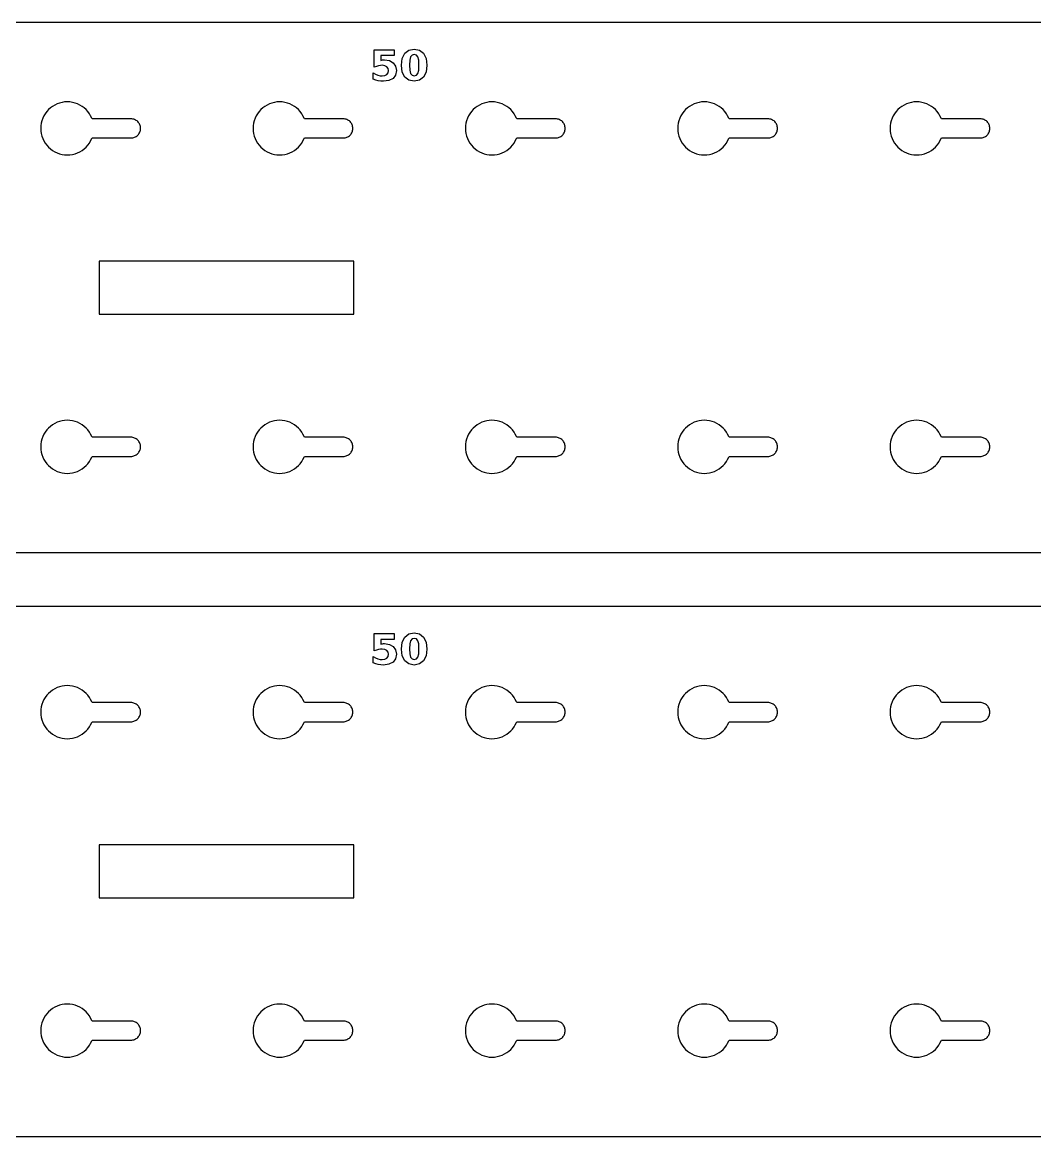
# Model space of a CAD drawing. Header units: millimetres. Extents: x 12 to 806, y 12 to 448.
# Drawn here: x 493.3 to 588.6, y 12.5 to 117.5 of the extents above; entities that cross this region are included whole.
import ezdxf

# ---------------------------------------------------------------- set-up
doc = ezdxf.new("R2010")
doc.units = ezdxf.units.MM
doc.layers.add('CUT', color=1, linetype='Continuous')
doc.layers.add('ENGRAVE', color=5, linetype='Continuous')

msp = doc.modelspace()

# ---------------------------------------------------------------- linework, layer by layer
at = {"layer": 'CUT', "color": 1}
for points in [[(12.5, 112.5), (17.5, 112.5), (17.5, 117.5), (757.5, 117.5), (757.5, 112.5), (762.5, 112.5), (762.5, 72.5), (757.5, 72.5), (757.5, 67.5), (17.5, 67.5), (17.5, 72.5), (12.5, 72.5)], [(499.09, 105.57), (499.27, 105.73), (499.43, 105.91), (499.58, 106.11), (499.7, 106.32), (499.81, 106.54), (499.83, 106.6), (503.5, 106.6), (503.59, 106.6), (503.68, 106.62), (503.76, 106.64), (503.84, 106.67), (503.92, 106.71), (504, 106.75), (504.07, 106.8), (504.14, 106.86), (504.2, 106.93), (504.25, 107), (504.29, 107.08), (504.33, 107.16), (504.36, 107.24), (504.38, 107.32), (504.4, 107.41), (504.4, 107.5), (504.4, 107.59), (504.38, 107.68), (504.36, 107.76), (504.33, 107.84), (504.29, 107.92), (504.25, 108), (504.2, 108.07), (504.14, 108.14), (504.07, 108.2), (504, 108.25), (503.92, 108.29), (503.84, 108.33), (503.76, 108.36), (503.68, 108.38), (503.59, 108.4), (503.5, 108.4), (499.83, 108.4), (499.81, 108.46), (499.7, 108.68), (499.58, 108.89), (499.43, 109.09), (499.27, 109.27), (499.09, 109.43), (498.89, 109.58), (498.68, 109.7), (498.46, 109.81), (498.23, 109.89), (497.99, 109.95), (497.75, 109.99), (497.5, 110), (497.25, 109.99), (497.01, 109.95), (496.77, 109.89), (496.54, 109.81), (496.32, 109.7), (496.11, 109.58), (495.91, 109.43), (495.73, 109.27), (495.57, 109.09), (495.42, 108.89), (495.3, 108.68), (495.19, 108.46), (495.11, 108.23), (495.05, 107.99), (495.01, 107.75), (495, 107.5), (495.01, 107.25), (495.05, 107.01), (495.11, 106.77), (495.19, 106.54), (495.3, 106.32), (495.42, 106.11), (495.57, 105.91), (495.73, 105.73), (495.91, 105.57), (496.11, 105.42), (496.32, 105.3), (496.54, 105.19), (496.77, 105.11), (497.01, 105.05), (497.25, 105.01), (497.5, 105), (497.75, 105.01), (497.99, 105.05), (498.23, 105.11), (498.46, 105.19), (498.68, 105.3), (498.89, 105.42)], [(518.89, 105.42), (519.09, 105.57), (519.27, 105.73), (519.43, 105.91), (519.58, 106.11), (519.7, 106.32), (519.81, 106.54), (519.83, 106.6), (523.5, 106.6), (523.59, 106.6), (523.68, 106.62), (523.76, 106.64), (523.84, 106.67), (523.92, 106.71), (524, 106.75), (524.07, 106.8), (524.14, 106.86), (524.2, 106.93), (524.25, 107), (524.29, 107.08), (524.33, 107.16), (524.36, 107.24), (524.38, 107.32), (524.4, 107.41), (524.4, 107.5), (524.4, 107.59), (524.38, 107.68), (524.36, 107.76), (524.33, 107.84), (524.29, 107.92), (524.25, 108), (524.2, 108.07), (524.14, 108.14), (524.07, 108.2), (524, 108.25), (523.92, 108.29), (523.84, 108.33), (523.76, 108.36), (523.68, 108.38), (523.59, 108.4), (523.5, 108.4), (519.83, 108.4), (519.81, 108.46), (519.7, 108.68), (519.58, 108.89), (519.43, 109.09), (519.27, 109.27), (519.09, 109.43), (518.89, 109.58), (518.68, 109.7), (518.46, 109.81), (518.23, 109.89), (517.99, 109.95), (517.75, 109.99), (517.5, 110), (517.25, 109.99), (517.01, 109.95), (516.77, 109.89), (516.54, 109.81), (516.32, 109.7), (516.11, 109.58), (515.91, 109.43), (515.73, 109.27), (515.57, 109.09), (515.42, 108.89), (515.3, 108.68), (515.19, 108.46), (515.11, 108.23), (515.05, 107.99), (515.01, 107.75), (515, 107.5), (515.01, 107.25), (515.05, 107.01), (515.11, 106.77), (515.19, 106.54), (515.3, 106.32), (515.42, 106.11), (515.57, 105.91), (515.73, 105.73), (515.91, 105.57), (516.11, 105.42), (516.32, 105.3), (516.54, 105.19), (516.77, 105.11), (517.01, 105.05), (517.25, 105.01), (517.5, 105), (517.75, 105.01), (517.99, 105.05), (518.23, 105.11), (518.46, 105.19), (518.68, 105.3)], [(539.09, 105.57), (539.27, 105.73), (539.43, 105.91), (539.58, 106.11), (539.7, 106.32), (539.81, 106.54), (539.83, 106.6), (543.5, 106.6), (543.59, 106.6), (543.68, 106.62), (543.76, 106.64), (543.84, 106.67), (543.92, 106.71), (544, 106.75), (544.07, 106.8), (544.14, 106.86), (544.2, 106.93), (544.25, 107), (544.29, 107.08), (544.33, 107.16), (544.36, 107.24), (544.38, 107.32), (544.4, 107.41), (544.4, 107.5), (544.4, 107.59), (544.38, 107.68), (544.36, 107.76), (544.33, 107.84), (544.29, 107.92), (544.25, 108), (544.2, 108.07), (544.14, 108.14), (544.07, 108.2), (544, 108.25), (543.92, 108.29), (543.84, 108.33), (543.76, 108.36), (543.68, 108.38), (543.59, 108.4), (543.5, 108.4), (539.83, 108.4), (539.81, 108.46), (539.7, 108.68), (539.58, 108.89), (539.43, 109.09), (539.27, 109.27), (539.09, 109.43), (538.89, 109.58), (538.68, 109.7), (538.46, 109.81), (538.23, 109.89), (537.99, 109.95), (537.75, 109.99), (537.5, 110), (537.25, 109.99), (537.01, 109.95), (536.77, 109.89), (536.54, 109.81), (536.32, 109.7), (536.11, 109.58), (535.91, 109.43), (535.73, 109.27), (535.57, 109.09), (535.42, 108.89), (535.3, 108.68), (535.19, 108.46), (535.11, 108.23), (535.05, 107.99), (535.01, 107.75), (535, 107.5), (535.01, 107.25), (535.05, 107.01), (535.11, 106.77), (535.19, 106.54), (535.3, 106.32), (535.42, 106.11), (535.57, 105.91), (535.73, 105.73), (535.91, 105.57), (536.11, 105.42), (536.32, 105.3), (536.54, 105.19), (536.77, 105.11), (537.01, 105.05), (537.25, 105.01), (537.5, 105), (537.75, 105.01), (537.99, 105.05), (538.23, 105.11), (538.46, 105.19), (538.68, 105.3), (538.89, 105.42)], [(559.09, 105.57), (559.27, 105.73), (559.43, 105.91), (559.58, 106.11), (559.7, 106.32), (559.81, 106.54), (559.83, 106.6), (563.5, 106.6), (563.59, 106.6), (563.68, 106.62), (563.76, 106.64), (563.84, 106.67), (563.92, 106.71), (564, 106.75), (564.07, 106.8), (564.14, 106.86), (564.2, 106.93), (564.25, 107), (564.29, 107.08), (564.33, 107.16), (564.36, 107.24), (564.38, 107.32), (564.4, 107.41), (564.4, 107.5), (564.4, 107.59), (564.38, 107.68), (564.36, 107.76), (564.33, 107.84), (564.29, 107.92), (564.25, 108), (564.2, 108.07), (564.14, 108.14), (564.07, 108.2), (564, 108.25), (563.92, 108.29), (563.84, 108.33), (563.76, 108.36), (563.68, 108.38), (563.59, 108.4), (563.5, 108.4), (559.83, 108.4), (559.81, 108.46), (559.7, 108.68), (559.58, 108.89), (559.43, 109.09), (559.27, 109.27), (559.09, 109.43), (558.89, 109.58), (558.68, 109.7), (558.46, 109.81), (558.23, 109.89), (557.99, 109.95), (557.75, 109.99), (557.5, 110), (557.25, 109.99), (557.01, 109.95), (556.77, 109.89), (556.54, 109.81), (556.32, 109.7), (556.11, 109.58), (555.91, 109.43), (555.73, 109.27), (555.57, 109.09), (555.42, 108.89), (555.3, 108.68), (555.19, 108.46), (555.11, 108.23), (555.05, 107.99), (555.01, 107.75), (555, 107.5), (555.01, 107.25), (555.05, 107.01), (555.11, 106.77), (555.19, 106.54), (555.3, 106.32), (555.42, 106.11), (555.57, 105.91), (555.73, 105.73), (555.91, 105.57), (556.11, 105.42), (556.32, 105.3), (556.54, 105.19), (556.77, 105.11), (557.01, 105.05), (557.25, 105.01), (557.5, 105), (557.75, 105.01), (557.99, 105.05), (558.23, 105.11), (558.46, 105.19), (558.68, 105.3), (558.89, 105.42)], [(578.89, 105.42), (579.09, 105.57), (579.27, 105.73), (579.43, 105.91), (579.58, 106.11), (579.7, 106.32), (579.81, 106.54), (579.83, 106.6), (583.5, 106.6), (583.59, 106.6), (583.68, 106.62), (583.76, 106.64), (583.84, 106.67), (583.92, 106.71), (584, 106.75), (584.07, 106.8), (584.14, 106.86), (584.2, 106.93), (584.25, 107), (584.29, 107.08), (584.33, 107.16), (584.36, 107.24), (584.38, 107.32), (584.4, 107.41), (584.4, 107.5), (584.4, 107.59), (584.38, 107.68), (584.36, 107.76), (584.33, 107.84), (584.29, 107.92), (584.25, 108), (584.2, 108.07), (584.14, 108.14), (584.07, 108.2), (584, 108.25), (583.92, 108.29), (583.84, 108.33), (583.76, 108.36), (583.68, 108.38), (583.59, 108.4), (583.5, 108.4), (579.83, 108.4), (579.81, 108.46), (579.7, 108.68), (579.58, 108.89), (579.43, 109.09), (579.27, 109.27), (579.09, 109.43), (578.89, 109.58), (578.68, 109.7), (578.46, 109.81), (578.23, 109.89), (577.99, 109.95), (577.75, 109.99), (577.5, 110), (577.25, 109.99), (577.01, 109.95), (576.77, 109.89), (576.54, 109.81), (576.32, 109.7), (576.11, 109.58), (575.91, 109.43), (575.73, 109.27), (575.57, 109.09), (575.42, 108.89), (575.3, 108.68), (575.19, 108.46), (575.11, 108.23), (575.05, 107.99), (575.01, 107.75), (575, 107.5), (575.01, 107.25), (575.05, 107.01), (575.11, 106.77), (575.19, 106.54), (575.3, 106.32), (575.42, 106.11), (575.57, 105.91), (575.73, 105.73), (575.91, 105.57), (576.11, 105.42), (576.32, 105.3), (576.54, 105.19), (576.77, 105.11), (577.01, 105.05), (577.25, 105.01), (577.5, 105), (577.75, 105.01), (577.99, 105.05), (578.23, 105.11), (578.46, 105.19), (578.68, 105.3)], [(500.5, 90), (524.5, 90), (524.5, 95), (500.5, 95)], [(499.09, 75.57), (499.27, 75.73), (499.43, 75.91), (499.58, 76.11), (499.7, 76.32), (499.81, 76.54), (499.83, 76.6), (503.5, 76.6), (503.59, 76.6), (503.68, 76.62), (503.76, 76.64), (503.84, 76.67), (503.92, 76.71), (504, 76.75), (504.07, 76.8), (504.14, 76.86), (504.2, 76.93), (504.25, 77), (504.29, 77.08), (504.33, 77.16), (504.36, 77.24), (504.38, 77.32), (504.4, 77.41), (504.4, 77.5), (504.4, 77.59), (504.38, 77.68), (504.36, 77.76), (504.33, 77.84), (504.29, 77.92), (504.25, 78), (504.2, 78.07), (504.14, 78.14), (504.07, 78.2), (504, 78.25), (503.92, 78.29), (503.84, 78.33), (503.76, 78.36), (503.68, 78.38), (503.59, 78.4), (503.5, 78.4), (499.83, 78.4), (499.81, 78.46), (499.7, 78.68), (499.58, 78.89), (499.43, 79.09), (499.27, 79.27), (499.09, 79.43), (498.89, 79.58), (498.68, 79.7), (498.46, 79.81), (498.23, 79.89), (497.99, 79.95), (497.75, 79.99), (497.5, 80), (497.25, 79.99), (497.01, 79.95), (496.77, 79.89), (496.54, 79.81), (496.32, 79.7), (496.11, 79.58), (495.91, 79.43), (495.73, 79.27), (495.57, 79.09), (495.42, 78.89), (495.3, 78.68), (495.19, 78.46), (495.11, 78.23), (495.05, 77.99), (495.01, 77.75), (495, 77.5), (495.01, 77.25), (495.05, 77.01), (495.11, 76.77), (495.19, 76.54), (495.3, 76.32), (495.42, 76.11), (495.57, 75.91), (495.73, 75.73), (495.91, 75.57), (496.11, 75.42), (496.32, 75.3), (496.54, 75.19), (496.77, 75.11), (497.01, 75.05), (497.25, 75.01), (497.5, 75), (497.75, 75.01), (497.99, 75.05), (498.23, 75.11), (498.46, 75.19), (498.68, 75.3), (498.89, 75.42)], [(519.09, 75.57), (519.27, 75.73), (519.43, 75.91), (519.58, 76.11), (519.7, 76.32), (519.81, 76.54), (519.83, 76.6), (523.5, 76.6), (523.59, 76.6), (523.68, 76.62), (523.76, 76.64), (523.84, 76.67), (523.92, 76.71), (524, 76.75), (524.07, 76.8), (524.14, 76.86), (524.2, 76.93), (524.25, 77), (524.29, 77.08), (524.33, 77.16), (524.36, 77.24), (524.38, 77.32), (524.4, 77.41), (524.4, 77.5), (524.4, 77.59), (524.38, 77.68), (524.36, 77.76), (524.33, 77.84), (524.29, 77.92), (524.25, 78), (524.2, 78.07), (524.14, 78.14), (524.07, 78.2), (524, 78.25), (523.92, 78.29), (523.84, 78.33), (523.76, 78.36), (523.68, 78.38), (523.59, 78.4), (523.5, 78.4), (519.83, 78.4), (519.81, 78.46), (519.7, 78.68), (519.58, 78.89), (519.43, 79.09), (519.27, 79.27), (519.09, 79.43), (518.89, 79.58), (518.68, 79.7), (518.46, 79.81), (518.23, 79.89), (517.99, 79.95), (517.75, 79.99), (517.5, 80), (517.25, 79.99), (517.01, 79.95), (516.77, 79.89), (516.54, 79.81), (516.32, 79.7), (516.11, 79.58), (515.91, 79.43), (515.73, 79.27), (515.57, 79.09), (515.42, 78.89), (515.3, 78.68), (515.19, 78.46), (515.11, 78.23), (515.05, 77.99), (515.01, 77.75), (515, 77.5), (515.01, 77.25), (515.05, 77.01), (515.11, 76.77), (515.19, 76.54), (515.3, 76.32), (515.42, 76.11), (515.57, 75.91), (515.73, 75.73), (515.91, 75.57), (516.11, 75.42), (516.32, 75.3), (516.54, 75.19), (516.77, 75.11), (517.01, 75.05), (517.25, 75.01), (517.5, 75), (517.75, 75.01), (517.99, 75.05), (518.23, 75.11), (518.46, 75.19), (518.68, 75.3), (518.89, 75.42)], [(539.09, 75.57), (539.27, 75.73), (539.43, 75.91), (539.58, 76.11), (539.7, 76.32), (539.81, 76.54), (539.83, 76.6), (543.5, 76.6), (543.59, 76.6), (543.68, 76.62), (543.76, 76.64), (543.84, 76.67), (543.92, 76.71), (544, 76.75), (544.07, 76.8), (544.14, 76.86), (544.2, 76.93), (544.25, 77), (544.29, 77.08), (544.33, 77.16), (544.36, 77.24), (544.38, 77.32), (544.4, 77.41), (544.4, 77.5), (544.4, 77.59), (544.38, 77.68), (544.36, 77.76), (544.33, 77.84), (544.29, 77.92), (544.25, 78), (544.2, 78.07), (544.14, 78.14), (544.07, 78.2), (544, 78.25), (543.92, 78.29), (543.84, 78.33), (543.76, 78.36), (543.68, 78.38), (543.59, 78.4), (543.5, 78.4), (539.83, 78.4), (539.81, 78.46), (539.7, 78.68), (539.58, 78.89), (539.43, 79.09), (539.27, 79.27), (539.09, 79.43), (538.89, 79.58), (538.68, 79.7), (538.46, 79.81), (538.23, 79.89), (537.99, 79.95), (537.75, 79.99), (537.5, 80), (537.25, 79.99), (537.01, 79.95), (536.77, 79.89), (536.54, 79.81), (536.32, 79.7), (536.11, 79.58), (535.91, 79.43), (535.73, 79.27), (535.57, 79.09), (535.42, 78.89), (535.3, 78.68), (535.19, 78.46), (535.11, 78.23), (535.05, 77.99), (535.01, 77.75), (535, 77.5), (535.01, 77.25), (535.05, 77.01), (535.11, 76.77), (535.19, 76.54), (535.3, 76.32), (535.42, 76.11), (535.57, 75.91), (535.73, 75.73), (535.91, 75.57), (536.11, 75.42), (536.32, 75.3), (536.54, 75.19), (536.77, 75.11), (537.01, 75.05), (537.25, 75.01), (537.5, 75), (537.75, 75.01), (537.99, 75.05), (538.23, 75.11), (538.46, 75.19), (538.68, 75.3), (538.89, 75.42)], [(558.89, 75.42), (559.09, 75.57), (559.27, 75.73), (559.43, 75.91), (559.58, 76.11), (559.7, 76.32), (559.81, 76.54), (559.83, 76.6), (563.5, 76.6), (563.59, 76.6), (563.68, 76.62), (563.76, 76.64), (563.84, 76.67), (563.92, 76.71), (564, 76.75), (564.07, 76.8), (564.14, 76.86), (564.2, 76.93), (564.25, 77), (564.29, 77.08), (564.33, 77.16), (564.36, 77.24), (564.38, 77.32), (564.4, 77.41), (564.4, 77.5), (564.4, 77.59), (564.38, 77.68), (564.36, 77.76), (564.33, 77.84), (564.29, 77.92), (564.25, 78), (564.2, 78.07), (564.14, 78.14), (564.07, 78.2), (564, 78.25), (563.92, 78.29), (563.84, 78.33), (563.76, 78.36), (563.68, 78.38), (563.59, 78.4), (563.5, 78.4), (559.83, 78.4), (559.81, 78.46), (559.7, 78.68), (559.58, 78.89), (559.43, 79.09), (559.27, 79.27), (559.09, 79.43), (558.89, 79.58), (558.68, 79.7), (558.46, 79.81), (558.23, 79.89), (557.99, 79.95), (557.75, 79.99), (557.5, 80), (557.25, 79.99), (557.01, 79.95), (556.77, 79.89), (556.54, 79.81), (556.32, 79.7), (556.11, 79.58), (555.91, 79.43), (555.73, 79.27), (555.57, 79.09), (555.42, 78.89), (555.3, 78.68), (555.19, 78.46), (555.11, 78.23), (555.05, 77.99), (555.01, 77.75), (555, 77.5), (555.01, 77.25), (555.05, 77.01), (555.11, 76.77), (555.19, 76.54), (555.3, 76.32), (555.42, 76.11), (555.57, 75.91), (555.73, 75.73), (555.91, 75.57), (556.11, 75.42), (556.32, 75.3), (556.54, 75.19), (556.77, 75.11), (557.01, 75.05), (557.25, 75.01), (557.5, 75), (557.75, 75.01), (557.99, 75.05), (558.23, 75.11), (558.46, 75.19), (558.68, 75.3)], [(579.09, 75.57), (579.27, 75.73), (579.43, 75.91), (579.58, 76.11), (579.7, 76.32), (579.81, 76.54), (579.83, 76.6), (583.5, 76.6), (583.59, 76.6), (583.68, 76.62), (583.76, 76.64), (583.84, 76.67), (583.92, 76.71), (584, 76.75), (584.07, 76.8), (584.14, 76.86), (584.2, 76.93), (584.25, 77), (584.29, 77.08), (584.33, 77.16), (584.36, 77.24), (584.38, 77.32), (584.4, 77.41), (584.4, 77.5), (584.4, 77.59), (584.38, 77.68), (584.36, 77.76), (584.33, 77.84), (584.29, 77.92), (584.25, 78), (584.2, 78.07), (584.14, 78.14), (584.07, 78.2), (584, 78.25), (583.92, 78.29), (583.84, 78.33), (583.76, 78.36), (583.68, 78.38), (583.59, 78.4), (583.5, 78.4), (579.83, 78.4), (579.81, 78.46), (579.7, 78.68), (579.58, 78.89), (579.43, 79.09), (579.27, 79.27), (579.09, 79.43), (578.89, 79.58), (578.68, 79.7), (578.46, 79.81), (578.23, 79.89), (577.99, 79.95), (577.75, 79.99), (577.5, 80), (577.25, 79.99), (577.01, 79.95), (576.77, 79.89), (576.54, 79.81), (576.32, 79.7), (576.11, 79.58), (575.91, 79.43), (575.73, 79.27), (575.57, 79.09), (575.42, 78.89), (575.3, 78.68), (575.19, 78.46), (575.11, 78.23), (575.05, 77.99), (575.01, 77.75), (575, 77.5), (575.01, 77.25), (575.05, 77.01), (575.11, 76.77), (575.19, 76.54), (575.3, 76.32), (575.42, 76.11), (575.57, 75.91), (575.73, 75.73), (575.91, 75.57), (576.11, 75.42), (576.32, 75.3), (576.54, 75.19), (576.77, 75.11), (577.01, 75.05), (577.25, 75.01), (577.5, 75), (577.75, 75.01), (577.99, 75.05), (578.23, 75.11), (578.46, 75.19), (578.68, 75.3), (578.89, 75.42)], [(12.5, 57.5), (17.5, 57.5), (17.5, 62.5), (757.5, 62.5), (757.5, 57.5), (762.5, 57.5), (762.5, 17.5), (757.5, 17.5), (757.5, 12.5), (17.5, 12.5), (17.5, 17.5), (12.5, 17.5)], [(499.09, 50.57), (499.27, 50.73), (499.43, 50.91), (499.58, 51.11), (499.7, 51.32), (499.81, 51.54), (499.83, 51.6), (503.5, 51.6), (503.59, 51.6), (503.68, 51.62), (503.76, 51.64), (503.84, 51.67), (503.92, 51.71), (504, 51.75), (504.07, 51.8), (504.14, 51.86), (504.2, 51.93), (504.25, 52), (504.29, 52.08), (504.33, 52.16), (504.36, 52.24), (504.38, 52.32), (504.4, 52.41), (504.4, 52.5), (504.4, 52.59), (504.38, 52.68), (504.36, 52.76), (504.33, 52.84), (504.29, 52.92), (504.25, 53), (504.2, 53.07), (504.14, 53.14), (504.07, 53.2), (504, 53.25), (503.92, 53.29), (503.84, 53.33), (503.76, 53.36), (503.68, 53.38), (503.59, 53.4), (503.5, 53.4), (499.83, 53.4), (499.81, 53.46), (499.7, 53.68), (499.58, 53.89), (499.43, 54.09), (499.27, 54.27), (499.09, 54.43), (498.89, 54.58), (498.68, 54.7), (498.46, 54.81), (498.23, 54.89), (497.99, 54.95), (497.75, 54.99), (497.5, 55), (497.25, 54.99), (497.01, 54.95), (496.77, 54.89), (496.54, 54.81), (496.32, 54.7), (496.11, 54.58), (495.91, 54.43), (495.73, 54.27), (495.57, 54.09), (495.42, 53.89), (495.3, 53.68), (495.19, 53.46), (495.11, 53.23), (495.05, 52.99), (495.01, 52.75), (495, 52.5), (495.01, 52.25), (495.05, 52.01), (495.11, 51.77), (495.19, 51.54), (495.3, 51.32), (495.42, 51.11), (495.57, 50.91), (495.73, 50.73), (495.91, 50.57), (496.11, 50.42), (496.32, 50.3), (496.54, 50.19), (496.77, 50.11), (497.01, 50.05), (497.25, 50.01), (497.5, 50), (497.75, 50.01), (497.99, 50.05), (498.23, 50.11), (498.46, 50.19), (498.68, 50.3), (498.89, 50.42)], [(518.89, 50.42), (519.09, 50.57), (519.27, 50.73), (519.43, 50.91), (519.58, 51.11), (519.7, 51.32), (519.81, 51.54), (519.83, 51.6), (523.5, 51.6), (523.59, 51.6), (523.68, 51.62), (523.76, 51.64), (523.84, 51.67), (523.92, 51.71), (524, 51.75), (524.07, 51.8), (524.14, 51.86), (524.2, 51.93), (524.25, 52), (524.29, 52.08), (524.33, 52.16), (524.36, 52.24), (524.38, 52.32), (524.4, 52.41), (524.4, 52.5), (524.4, 52.59), (524.38, 52.68), (524.36, 52.76), (524.33, 52.84), (524.29, 52.92), (524.25, 53), (524.2, 53.07), (524.14, 53.14), (524.07, 53.2), (524, 53.25), (523.92, 53.29), (523.84, 53.33), (523.76, 53.36), (523.68, 53.38), (523.59, 53.4), (523.5, 53.4), (519.83, 53.4), (519.81, 53.46), (519.7, 53.68), (519.58, 53.89), (519.43, 54.09), (519.27, 54.27), (519.09, 54.43), (518.89, 54.58), (518.68, 54.7), (518.46, 54.81), (518.23, 54.89), (517.99, 54.95), (517.75, 54.99), (517.5, 55), (517.25, 54.99), (517.01, 54.95), (516.77, 54.89), (516.54, 54.81), (516.32, 54.7), (516.11, 54.58), (515.91, 54.43), (515.73, 54.27), (515.57, 54.09), (515.42, 53.89), (515.3, 53.68), (515.19, 53.46), (515.11, 53.23), (515.05, 52.99), (515.01, 52.75), (515, 52.5), (515.01, 52.25), (515.05, 52.01), (515.11, 51.77), (515.19, 51.54), (515.3, 51.32), (515.42, 51.11), (515.57, 50.91), (515.73, 50.73), (515.91, 50.57), (516.11, 50.42), (516.32, 50.3), (516.54, 50.19), (516.77, 50.11), (517.01, 50.05), (517.25, 50.01), (517.5, 50), (517.75, 50.01), (517.99, 50.05), (518.23, 50.11), (518.46, 50.19), (518.68, 50.3)], [(539.09, 50.57), (539.27, 50.73), (539.43, 50.91), (539.58, 51.11), (539.7, 51.32), (539.81, 51.54), (539.83, 51.6), (543.5, 51.6), (543.59, 51.6), (543.68, 51.62), (543.76, 51.64), (543.84, 51.67), (543.92, 51.71), (544, 51.75), (544.07, 51.8), (544.14, 51.86), (544.2, 51.93), (544.25, 52), (544.29, 52.08), (544.33, 52.16), (544.36, 52.24), (544.38, 52.32), (544.4, 52.41), (544.4, 52.5), (544.4, 52.59), (544.38, 52.68), (544.36, 52.76), (544.33, 52.84), (544.29, 52.92), (544.25, 53), (544.2, 53.07), (544.14, 53.14), (544.07, 53.2), (544, 53.25), (543.92, 53.29), (543.84, 53.33), (543.76, 53.36), (543.68, 53.38), (543.59, 53.4), (543.5, 53.4), (539.83, 53.4), (539.81, 53.46), (539.7, 53.68), (539.58, 53.89), (539.43, 54.09), (539.27, 54.27), (539.09, 54.43), (538.89, 54.58), (538.68, 54.7), (538.46, 54.81), (538.23, 54.89), (537.99, 54.95), (537.75, 54.99), (537.5, 55), (537.25, 54.99), (537.01, 54.95), (536.77, 54.89), (536.54, 54.81), (536.32, 54.7), (536.11, 54.58), (535.91, 54.43), (535.73, 54.27), (535.57, 54.09), (535.42, 53.89), (535.3, 53.68), (535.19, 53.46), (535.11, 53.23), (535.05, 52.99), (535.01, 52.75), (535, 52.5), (535.01, 52.25), (535.05, 52.01), (535.11, 51.77), (535.19, 51.54), (535.3, 51.32), (535.42, 51.11), (535.57, 50.91), (535.73, 50.73), (535.91, 50.57), (536.11, 50.42), (536.32, 50.3), (536.54, 50.19), (536.77, 50.11), (537.01, 50.05), (537.25, 50.01), (537.5, 50), (537.75, 50.01), (537.99, 50.05), (538.23, 50.11), (538.46, 50.19), (538.68, 50.3), (538.89, 50.42)], [(559.09, 50.57), (559.27, 50.73), (559.43, 50.91), (559.58, 51.11), (559.7, 51.32), (559.81, 51.54), (559.83, 51.6), (563.5, 51.6), (563.59, 51.6), (563.68, 51.62), (563.76, 51.64), (563.84, 51.67), (563.92, 51.71), (564, 51.75), (564.07, 51.8), (564.14, 51.86), (564.2, 51.93), (564.25, 52), (564.29, 52.08), (564.33, 52.16), (564.36, 52.24), (564.38, 52.32), (564.4, 52.41), (564.4, 52.5), (564.4, 52.59), (564.38, 52.68), (564.36, 52.76), (564.33, 52.84), (564.29, 52.92), (564.25, 53), (564.2, 53.07), (564.14, 53.14), (564.07, 53.2), (564, 53.25), (563.92, 53.29), (563.84, 53.33), (563.76, 53.36), (563.68, 53.38), (563.59, 53.4), (563.5, 53.4), (559.83, 53.4), (559.81, 53.46), (559.7, 53.68), (559.58, 53.89), (559.43, 54.09), (559.27, 54.27), (559.09, 54.43), (558.89, 54.58), (558.68, 54.7), (558.46, 54.81), (558.23, 54.89), (557.99, 54.95), (557.75, 54.99), (557.5, 55), (557.25, 54.99), (557.01, 54.95), (556.77, 54.89), (556.54, 54.81), (556.32, 54.7), (556.11, 54.58), (555.91, 54.43), (555.73, 54.27), (555.57, 54.09), (555.42, 53.89), (555.3, 53.68), (555.19, 53.46), (555.11, 53.23), (555.05, 52.99), (555.01, 52.75), (555, 52.5), (555.01, 52.25), (555.05, 52.01), (555.11, 51.77), (555.19, 51.54), (555.3, 51.32), (555.42, 51.11), (555.57, 50.91), (555.73, 50.73), (555.91, 50.57), (556.11, 50.42), (556.32, 50.3), (556.54, 50.19), (556.77, 50.11), (557.01, 50.05), (557.25, 50.01), (557.5, 50), (557.75, 50.01), (557.99, 50.05), (558.23, 50.11), (558.46, 50.19), (558.68, 50.3), (558.89, 50.42)], [(578.89, 50.42), (579.09, 50.57), (579.27, 50.73), (579.43, 50.91), (579.58, 51.11), (579.7, 51.32), (579.81, 51.54), (579.83, 51.6), (583.5, 51.6), (583.59, 51.6), (583.68, 51.62), (583.76, 51.64), (583.84, 51.67), (583.92, 51.71), (584, 51.75), (584.07, 51.8), (584.14, 51.86), (584.2, 51.93), (584.25, 52), (584.29, 52.08), (584.33, 52.16), (584.36, 52.24), (584.38, 52.32), (584.4, 52.41), (584.4, 52.5), (584.4, 52.59), (584.38, 52.68), (584.36, 52.76), (584.33, 52.84), (584.29, 52.92), (584.25, 53), (584.2, 53.07), (584.14, 53.14), (584.07, 53.2), (584, 53.25), (583.92, 53.29), (583.84, 53.33), (583.76, 53.36), (583.68, 53.38), (583.59, 53.4), (583.5, 53.4), (579.83, 53.4), (579.81, 53.46), (579.7, 53.68), (579.58, 53.89), (579.43, 54.09), (579.27, 54.27), (579.09, 54.43), (578.89, 54.58), (578.68, 54.7), (578.46, 54.81), (578.23, 54.89), (577.99, 54.95), (577.75, 54.99), (577.5, 55), (577.25, 54.99), (577.01, 54.95), (576.77, 54.89), (576.54, 54.81), (576.32, 54.7), (576.11, 54.58), (575.91, 54.43), (575.73, 54.27), (575.57, 54.09), (575.42, 53.89), (575.3, 53.68), (575.19, 53.46), (575.11, 53.23), (575.05, 52.99), (575.01, 52.75), (575, 52.5), (575.01, 52.25), (575.05, 52.01), (575.11, 51.77), (575.19, 51.54), (575.3, 51.32), (575.42, 51.11), (575.57, 50.91), (575.73, 50.73), (575.91, 50.57), (576.11, 50.42), (576.32, 50.3), (576.54, 50.19), (576.77, 50.11), (577.01, 50.05), (577.25, 50.01), (577.5, 50), (577.75, 50.01), (577.99, 50.05), (578.23, 50.11), (578.46, 50.19), (578.68, 50.3)], [(500.5, 35), (524.5, 35), (524.5, 40), (500.5, 40)], [(499.09, 20.57), (499.27, 20.73), (499.43, 20.91), (499.58, 21.11), (499.7, 21.32), (499.81, 21.54), (499.83, 21.6), (503.5, 21.6), (503.59, 21.6), (503.68, 21.62), (503.76, 21.64), (503.84, 21.67), (503.92, 21.71), (504, 21.75), (504.07, 21.8), (504.14, 21.86), (504.2, 21.93), (504.25, 22), (504.29, 22.08), (504.33, 22.16), (504.36, 22.24), (504.38, 22.32), (504.4, 22.41), (504.4, 22.5), (504.4, 22.59), (504.38, 22.68), (504.36, 22.76), (504.33, 22.84), (504.29, 22.92), (504.25, 23), (504.2, 23.07), (504.14, 23.14), (504.07, 23.2), (504, 23.25), (503.92, 23.29), (503.84, 23.33), (503.76, 23.36), (503.68, 23.38), (503.59, 23.4), (503.5, 23.4), (499.83, 23.4), (499.81, 23.46), (499.7, 23.68), (499.58, 23.89), (499.43, 24.09), (499.27, 24.27), (499.09, 24.43), (498.89, 24.58), (498.68, 24.7), (498.46, 24.81), (498.23, 24.89), (497.99, 24.95), (497.75, 24.99), (497.5, 25), (497.25, 24.99), (497.01, 24.95), (496.77, 24.89), (496.54, 24.81), (496.32, 24.7), (496.11, 24.58), (495.91, 24.43), (495.73, 24.27), (495.57, 24.09), (495.42, 23.89), (495.3, 23.68), (495.19, 23.46), (495.11, 23.23), (495.05, 22.99), (495.01, 22.75), (495, 22.5), (495.01, 22.25), (495.05, 22.01), (495.11, 21.77), (495.19, 21.54), (495.3, 21.32), (495.42, 21.11), (495.57, 20.91), (495.73, 20.73), (495.91, 20.57), (496.11, 20.42), (496.32, 20.3), (496.54, 20.19), (496.77, 20.11), (497.01, 20.05), (497.25, 20.01), (497.5, 20), (497.75, 20.01), (497.99, 20.05), (498.23, 20.11), (498.46, 20.19), (498.68, 20.3), (498.89, 20.42)], [(519.09, 20.57), (519.27, 20.73), (519.43, 20.91), (519.58, 21.11), (519.7, 21.32), (519.81, 21.54), (519.83, 21.6), (523.5, 21.6), (523.59, 21.6), (523.68, 21.62), (523.76, 21.64), (523.84, 21.67), (523.92, 21.71), (524, 21.75), (524.07, 21.8), (524.14, 21.86), (524.2, 21.93), (524.25, 22), (524.29, 22.08), (524.33, 22.16), (524.36, 22.24), (524.38, 22.32), (524.4, 22.41), (524.4, 22.5), (524.4, 22.59), (524.38, 22.68), (524.36, 22.76), (524.33, 22.84), (524.29, 22.92), (524.25, 23), (524.2, 23.07), (524.14, 23.14), (524.07, 23.2), (524, 23.25), (523.92, 23.29), (523.84, 23.33), (523.76, 23.36), (523.68, 23.38), (523.59, 23.4), (523.5, 23.4), (519.83, 23.4), (519.81, 23.46), (519.7, 23.68), (519.58, 23.89), (519.43, 24.09), (519.27, 24.27), (519.09, 24.43), (518.89, 24.58), (518.68, 24.7), (518.46, 24.81), (518.23, 24.89), (517.99, 24.95), (517.75, 24.99), (517.5, 25), (517.25, 24.99), (517.01, 24.95), (516.77, 24.89), (516.54, 24.81), (516.32, 24.7), (516.11, 24.58), (515.91, 24.43), (515.73, 24.27), (515.57, 24.09), (515.42, 23.89), (515.3, 23.68), (515.19, 23.46), (515.11, 23.23), (515.05, 22.99), (515.01, 22.75), (515, 22.5), (515.01, 22.25), (515.05, 22.01), (515.11, 21.77), (515.19, 21.54), (515.3, 21.32), (515.42, 21.11), (515.57, 20.91), (515.73, 20.73), (515.91, 20.57), (516.11, 20.42), (516.32, 20.3), (516.54, 20.19), (516.77, 20.11), (517.01, 20.05), (517.25, 20.01), (517.5, 20), (517.75, 20.01), (517.99, 20.05), (518.23, 20.11), (518.46, 20.19), (518.68, 20.3), (518.89, 20.42)], [(539.09, 20.57), (539.27, 20.73), (539.43, 20.91), (539.58, 21.11), (539.7, 21.32), (539.81, 21.54), (539.83, 21.6), (543.5, 21.6), (543.59, 21.6), (543.68, 21.62), (543.76, 21.64), (543.84, 21.67), (543.92, 21.71), (544, 21.75), (544.07, 21.8), (544.14, 21.86), (544.2, 21.93), (544.25, 22), (544.29, 22.08), (544.33, 22.16), (544.36, 22.24), (544.38, 22.32), (544.4, 22.41), (544.4, 22.5), (544.4, 22.59), (544.38, 22.68), (544.36, 22.76), (544.33, 22.84), (544.29, 22.92), (544.25, 23), (544.2, 23.07), (544.14, 23.14), (544.07, 23.2), (544, 23.25), (543.92, 23.29), (543.84, 23.33), (543.76, 23.36), (543.68, 23.38), (543.59, 23.4), (543.5, 23.4), (539.83, 23.4), (539.81, 23.46), (539.7, 23.68), (539.58, 23.89), (539.43, 24.09), (539.27, 24.27), (539.09, 24.43), (538.89, 24.58), (538.68, 24.7), (538.46, 24.81), (538.23, 24.89), (537.99, 24.95), (537.75, 24.99), (537.5, 25), (537.25, 24.99), (537.01, 24.95), (536.77, 24.89), (536.54, 24.81), (536.32, 24.7), (536.11, 24.58), (535.91, 24.43), (535.73, 24.27), (535.57, 24.09), (535.42, 23.89), (535.3, 23.68), (535.19, 23.46), (535.11, 23.23), (535.05, 22.99), (535.01, 22.75), (535, 22.5), (535.01, 22.25), (535.05, 22.01), (535.11, 21.77), (535.19, 21.54), (535.3, 21.32), (535.42, 21.11), (535.57, 20.91), (535.73, 20.73), (535.91, 20.57), (536.11, 20.42), (536.32, 20.3), (536.54, 20.19), (536.77, 20.11), (537.01, 20.05), (537.25, 20.01), (537.5, 20), (537.75, 20.01), (537.99, 20.05), (538.23, 20.11), (538.46, 20.19), (538.68, 20.3), (538.89, 20.42)], [(558.89, 20.42), (559.09, 20.57), (559.27, 20.73), (559.43, 20.91), (559.58, 21.11), (559.7, 21.32), (559.81, 21.54), (559.83, 21.6), (563.5, 21.6), (563.59, 21.6), (563.68, 21.62), (563.76, 21.64), (563.84, 21.67), (563.92, 21.71), (564, 21.75), (564.07, 21.8), (564.14, 21.86), (564.2, 21.93), (564.25, 22), (564.29, 22.08), (564.33, 22.16), (564.36, 22.24), (564.38, 22.32), (564.4, 22.41), (564.4, 22.5), (564.4, 22.59), (564.38, 22.68), (564.36, 22.76), (564.33, 22.84), (564.29, 22.92), (564.25, 23), (564.2, 23.07), (564.14, 23.14), (564.07, 23.2), (564, 23.25), (563.92, 23.29), (563.84, 23.33), (563.76, 23.36), (563.68, 23.38), (563.59, 23.4), (563.5, 23.4), (559.83, 23.4), (559.81, 23.46), (559.7, 23.68), (559.58, 23.89), (559.43, 24.09), (559.27, 24.27), (559.09, 24.43), (558.89, 24.58), (558.68, 24.7), (558.46, 24.81), (558.23, 24.89), (557.99, 24.95), (557.75, 24.99), (557.5, 25), (557.25, 24.99), (557.01, 24.95), (556.77, 24.89), (556.54, 24.81), (556.32, 24.7), (556.11, 24.58), (555.91, 24.43), (555.73, 24.27), (555.57, 24.09), (555.42, 23.89), (555.3, 23.68), (555.19, 23.46), (555.11, 23.23), (555.05, 22.99), (555.01, 22.75), (555, 22.5), (555.01, 22.25), (555.05, 22.01), (555.11, 21.77), (555.19, 21.54), (555.3, 21.32), (555.42, 21.11), (555.57, 20.91), (555.73, 20.73), (555.91, 20.57), (556.11, 20.42), (556.32, 20.3), (556.54, 20.19), (556.77, 20.11), (557.01, 20.05), (557.25, 20.01), (557.5, 20), (557.75, 20.01), (557.99, 20.05), (558.23, 20.11), (558.46, 20.19), (558.68, 20.3)], [(579.09, 20.57), (579.27, 20.73), (579.43, 20.91), (579.58, 21.11), (579.7, 21.32), (579.81, 21.54), (579.83, 21.6), (583.5, 21.6), (583.59, 21.6), (583.68, 21.62), (583.76, 21.64), (583.84, 21.67), (583.92, 21.71), (584, 21.75), (584.07, 21.8), (584.14, 21.86), (584.2, 21.93), (584.25, 22), (584.29, 22.08), (584.33, 22.16), (584.36, 22.24), (584.38, 22.32), (584.4, 22.41), (584.4, 22.5), (584.4, 22.59), (584.38, 22.68), (584.36, 22.76), (584.33, 22.84), (584.29, 22.92), (584.25, 23), (584.2, 23.07), (584.14, 23.14), (584.07, 23.2), (584, 23.25), (583.92, 23.29), (583.84, 23.33), (583.76, 23.36), (583.68, 23.38), (583.59, 23.4), (583.5, 23.4), (579.83, 23.4), (579.81, 23.46), (579.7, 23.68), (579.58, 23.89), (579.43, 24.09), (579.27, 24.27), (579.09, 24.43), (578.89, 24.58), (578.68, 24.7), (578.46, 24.81), (578.23, 24.89), (577.99, 24.95), (577.75, 24.99), (577.5, 25), (577.25, 24.99), (577.01, 24.95), (576.77, 24.89), (576.54, 24.81), (576.32, 24.7), (576.11, 24.58), (575.91, 24.43), (575.73, 24.27), (575.57, 24.09), (575.42, 23.89), (575.3, 23.68), (575.19, 23.46), (575.11, 23.23), (575.05, 22.99), (575.01, 22.75), (575, 22.5), (575.01, 22.25), (575.05, 22.01), (575.11, 21.77), (575.19, 21.54), (575.3, 21.32), (575.42, 21.11), (575.57, 20.91), (575.73, 20.73), (575.91, 20.57), (576.11, 20.42), (576.32, 20.3), (576.54, 20.19), (576.77, 20.11), (577.01, 20.05), (577.25, 20.01), (577.5, 20), (577.75, 20.01), (577.99, 20.05), (578.23, 20.11), (578.46, 20.19), (578.68, 20.3), (578.89, 20.42)]]:
    msp.add_lwpolyline(points, close=True, dxfattribs=at)
at = {"layer": 'ENGRAVE', "color": 5}
for points in [[(526.42, 114.92), (528.29, 114.92), (528.29, 114.36), (527.02, 114.36), (527.02, 113.91), (527.11, 113.93), (527.2, 113.95), (527.28, 113.96), (527.38, 113.96), (527.85, 113.89), (528.21, 113.69), (528.43, 113.38), (528.5, 112.95), (528.42, 112.53), (528.18, 112.21), (527.79, 112.01), (527.28, 111.94), (527.04, 111.96), (526.79, 111.99), (526.55, 112.05), (526.31, 112.14), (526.31, 112.73), (526.54, 112.61), (526.76, 112.52), (526.97, 112.47), (527.16, 112.45), (527.41, 112.49), (527.59, 112.59), (527.71, 112.75), (527.75, 112.95), (527.71, 113.16), (527.59, 113.31), (527.41, 113.41), (527.16, 113.45), (527, 113.44), (526.82, 113.41), (526.63, 113.35), (526.42, 113.28)], [(531.38, 113.45), (531.3, 112.81), (531.06, 112.34), (530.68, 112.04), (530.18, 111.94), (529.67, 112.04), (529.29, 112.34), (529.05, 112.81), (528.97, 113.45), (529.05, 114.1), (529.29, 114.58), (529.67, 114.87), (530.18, 114.97), (530.68, 114.87), (531.06, 114.58), (531.3, 114.1)], [(530.62, 113.46), (530.6, 113.93), (530.52, 114.23), (530.38, 114.4), (530.18, 114.45), (529.97, 114.4), (529.83, 114.23), (529.75, 113.93), (529.73, 113.46), (529.75, 112.99), (529.83, 112.68), (529.97, 112.51), (530.18, 112.45), (530.38, 112.51), (530.52, 112.68), (530.6, 112.99)], [(526.42, 59.92), (528.29, 59.92), (528.29, 59.36), (527.02, 59.36), (527.02, 58.91), (527.11, 58.93), (527.2, 58.95), (527.28, 58.96), (527.38, 58.96), (527.85, 58.89), (528.21, 58.69), (528.43, 58.38), (528.5, 57.95), (528.42, 57.53), (528.18, 57.21), (527.79, 57.01), (527.28, 56.94), (527.04, 56.96), (526.79, 56.99), (526.55, 57.05), (526.31, 57.14), (526.31, 57.73), (526.54, 57.61), (526.76, 57.52), (526.97, 57.47), (527.16, 57.45), (527.41, 57.49), (527.59, 57.59), (527.71, 57.75), (527.75, 57.95), (527.71, 58.16), (527.59, 58.31), (527.41, 58.41), (527.16, 58.45), (527, 58.44), (526.82, 58.41), (526.63, 58.35), (526.42, 58.28)], [(531.38, 58.45), (531.3, 57.81), (531.06, 57.34), (530.68, 57.04), (530.18, 56.94), (529.67, 57.04), (529.29, 57.34), (529.05, 57.81), (528.97, 58.45), (529.05, 59.1), (529.29, 59.58), (529.67, 59.87), (530.18, 59.97), (530.68, 59.87), (531.06, 59.58), (531.3, 59.1)], [(530.62, 58.46), (530.6, 58.93), (530.52, 59.23), (530.38, 59.4), (530.18, 59.45), (529.97, 59.4), (529.83, 59.23), (529.75, 58.93), (529.73, 58.46), (529.75, 57.99), (529.83, 57.68), (529.97, 57.51), (530.18, 57.45), (530.38, 57.51), (530.52, 57.68), (530.6, 57.99)]]:
    msp.add_lwpolyline(points, close=True, dxfattribs=at)

doc.saveas('drawing.dxf')
